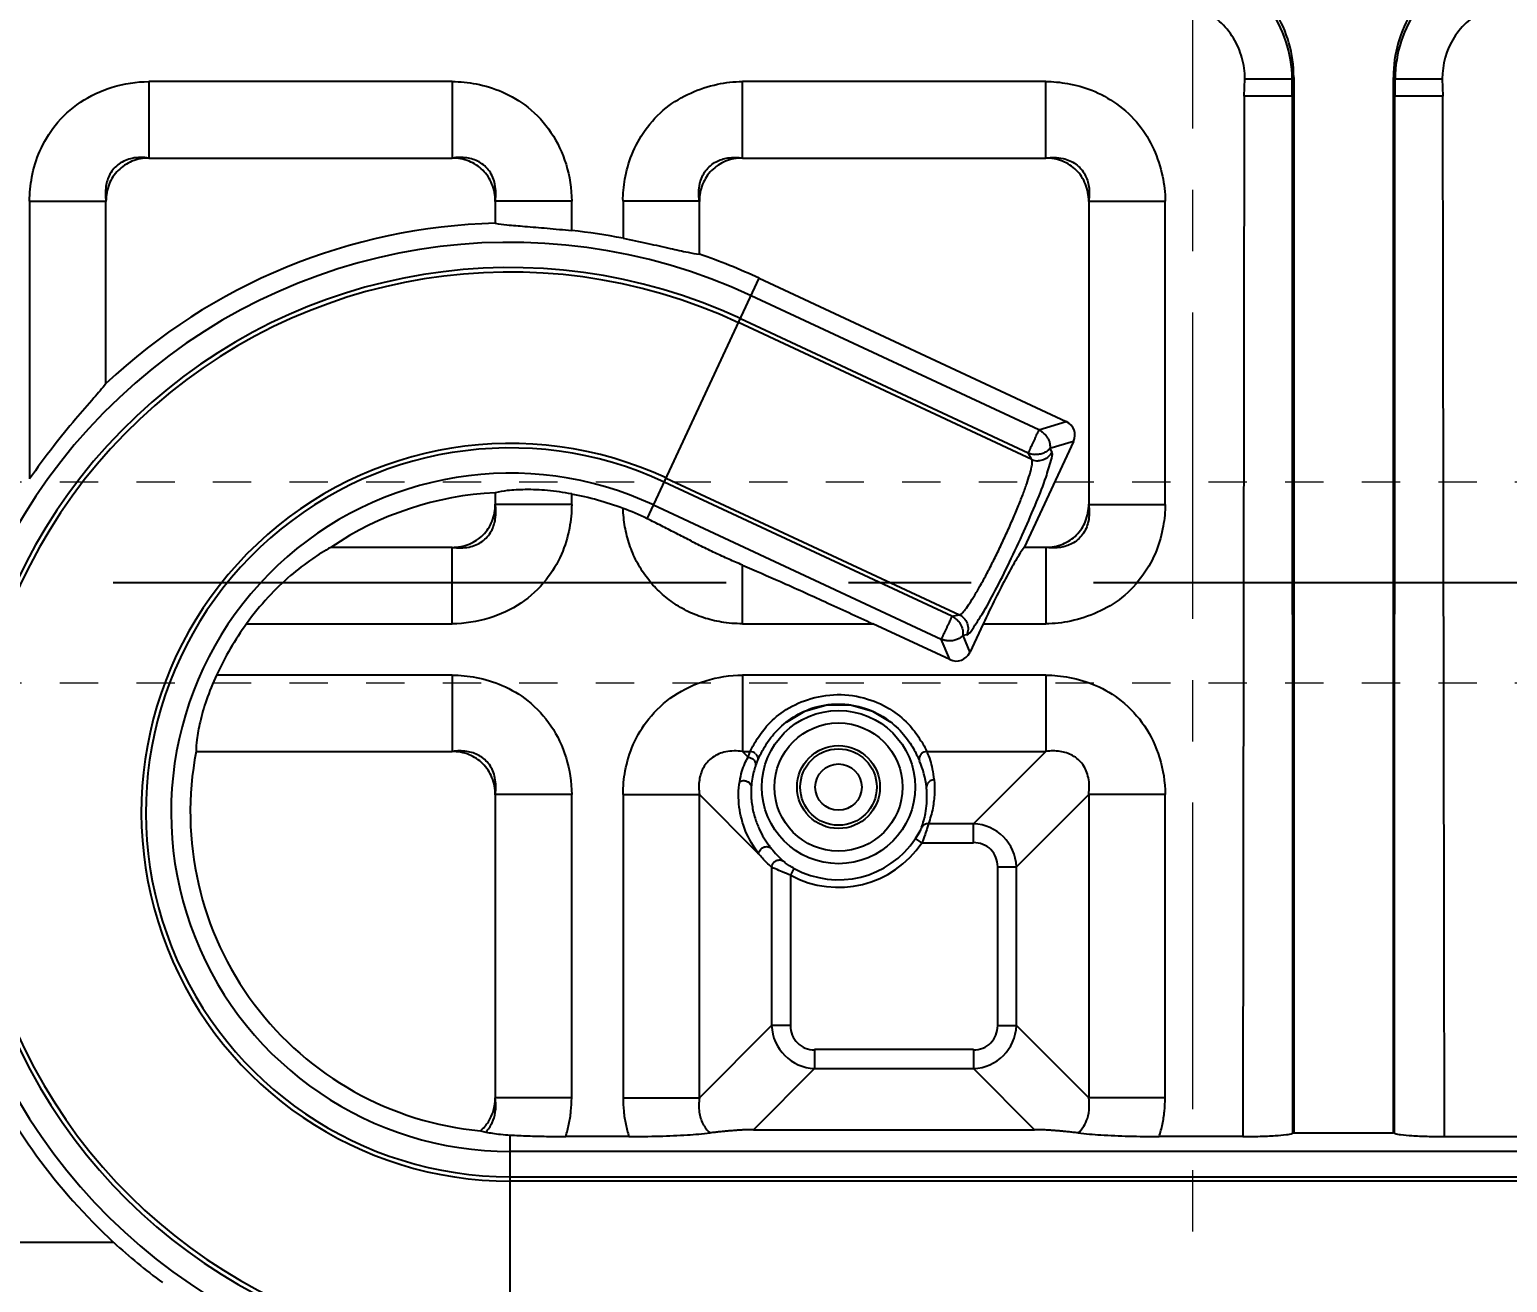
# Model space of a CAD drawing. Header units: millimetres. Extents: x 3054 to 4939, y -1170 to 130.
# Drawn here: x 4446.5 to 4505.3, y -254.9 to -205.1 of the extents above; entities that cross this region are included whole.
import ezdxf

# ---------------------------------------------------------------- set-up
doc = ezdxf.new("R2010")
doc.units = ezdxf.units.MM
doc.header["$LTSCALE"] = 16.335
doc.header["$PDMODE"] = 3
doc.header["$PDSIZE"] = 0.3125
doc.linetypes.add('CENTER', pattern=[0.6, 0.375, -0.075, 0.075, -0.075])
doc.linetypes.add('HIDDEN', pattern=[0.2, 0.1, -0.1])
doc.layers.get('0').update_dxf_attribs({"linetype": 'CONTINUOUS'})
doc.layers.get('Defpoints').update_dxf_attribs({"linetype": 'CONTINUOUS'})
doc.layers.add('21', color=7, linetype='CONTINUOUS')
doc.layers.add('center', color=1, linetype='CENTER', lineweight=9)
doc.layers.add('cool', color=153, linetype='HIDDEN', lineweight=9)
doc.styles.get("Standard").update_dxf_attribs({"font": 'txt', "width": 0.8})
doc.dimstyles.get("Standard").update_dxf_attribs({"dimtxt": 0.15625, "dimasz": 0.1875, "dimexe": 0.125, "dimexo": 0.0625, "dimtad": 0, "dimtih": 1, "dimtoh": 1, "dimdsep": 46, "dimtxsty": 'Standard', "dimcen": 0.09, "dimadec": 0, "dimazin": 0, "dimtp": 0.01, "dimtm": 0.01, "dimtfac": 1, "dimtofl": 0, "dimtmove": 0, "dimatfit": 3, "dimfxl": 0, "dimtolj": 1, "dimarcsym": 0})

# ---------------------------------------------------------------- blocks, each defined once
blk = doc.blocks.new('*D330')
at = {"color": 4, "lineweight": -2}
blk.add_line((4629.211, -227.077), (4661.185, -227.077), dxfattribs=at)
at = {"layer": 'Defpoints', "color": 0}
for p in [(4492.764, -205.077), (4629.211, -227.077), (4661.185, -227.077)]:
    blk.add_point(p, dxfattribs=at)
at = {"color": 6, "insert": (4668.518, -227.077), "char_height": 5, "attachment_point": 5}
blk.add_mtext('\\A1;22.00', dxfattribs=at)
blk = doc.blocks.new('*D331')
at = {"color": 4, "lineweight": -2}
blk.add_line((4632.838, -262.077), (4661.185, -262.077), dxfattribs=at)
at = {"layer": 'Defpoints', "color": 0}
for p in [(4492.764, -205.077), (4632.838, -262.077), (4661.185, -262.077)]:
    blk.add_point(p, dxfattribs=at)
at = {"color": 6, "insert": (4668.518, -262.077), "char_height": 5, "attachment_point": 5}
blk.add_mtext('\\A1;57.00', dxfattribs=at)
blk = doc.blocks.new('*D332')
at = {"color": 4, "lineweight": -2}
for p, q in [((4553.348, -286.835), (4641.185, -286.835)), ((4641.185, -286.835), (4651.185, -286.865)), ((4651.185, -286.865), (4661.185, -286.865))]:
    blk.add_line(p, q, dxfattribs=at)
at = {"layer": 'Defpoints', "color": 0}
for p in [(4492.764, -205.077), (4553.348, -286.835), (4661.185, -286.865)]:
    blk.add_point(p, dxfattribs=at)
at = {"color": 6, "insert": (4668.518, -286.865), "char_height": 5, "attachment_point": 5}
blk.add_mtext('\\A1;81.76', dxfattribs=at)
blk = doc.blocks.new('*D333')
at = {"color": 4, "lineweight": -2}
blk.add_line((4588.159, -303.077), (4661.185, -303.077), dxfattribs=at)
at = {"layer": 'Defpoints', "color": 0}
for p in [(4492.764, -205.077), (4588.159, -303.077), (4661.185, -303.077)]:
    blk.add_point(p, dxfattribs=at)
at = {"color": 6, "insert": (4668.518, -303.077), "char_height": 5, "attachment_point": 5}
blk.add_mtext('\\A1;98.00', dxfattribs=at)
blk = doc.blocks.new('*D334')
at = {"color": 4, "lineweight": -2}
blk.add_line((4619.098, -323.077), (4661.185, -323.077), dxfattribs=at)
at = {"layer": 'Defpoints', "color": 0}
for p in [(4492.764, -205.077), (4619.098, -323.077), (4661.185, -323.077)]:
    blk.add_point(p, dxfattribs=at)
at = {"color": 6, "insert": (4669.185, -323.077), "char_height": 5, "attachment_point": 5}
blk.add_mtext('\\A1;118.00', dxfattribs=at)
blk = doc.blocks.new('*D323')
at = {"color": 4, "lineweight": -2}
blk.add_line((4492.764, -358.408), (4492.764, -368.573), dxfattribs=at)
at = {"layer": 'Defpoints', "color": 0}
for p in [(4492.764, -205.077), (4492.764, -358.408), (4492.764, -368.573)]:
    blk.add_point(p, dxfattribs=at)
at = {"color": 6, "insert": (4492.764, -373.573), "char_height": 5, "attachment_point": 5, "rotation": 90}
blk.add_mtext('\\A1;0.00', dxfattribs=at)
blk = doc.blocks.new('*D335')
at = {"color": 4, "lineweight": -2}
blk.add_line((4545.757, -294.565), (4545.757, -368.573), dxfattribs=at)
at = {"layer": 'Defpoints', "color": 0}
for p in [(4492.764, -205.077), (4545.757, -294.565), (4545.757, -368.573)]:
    blk.add_point(p, dxfattribs=at)
at = {"color": 6, "insert": (4545.757, -376.573), "char_height": 5, "attachment_point": 5, "rotation": 90}
blk.add_mtext('\\A1;52.99', dxfattribs=at)
blk = doc.blocks.new('*D336')
at = {"color": 4, "lineweight": -2}
blk.add_line((4621.264, -318.739), (4621.264, -368.573), dxfattribs=at)
at = {"layer": 'Defpoints', "color": 0}
for p in [(4492.764, -205.077), (4621.264, -318.739), (4621.264, -368.573)]:
    blk.add_point(p, dxfattribs=at)
at = {"color": 6, "insert": (4621.264, -377.573), "char_height": 5, "attachment_point": 5, "rotation": 90}
blk.add_mtext('\\A1;128.50', dxfattribs=at)
blk = doc.blocks.new('*D324')
at = {"color": 4, "lineweight": -2}
blk.add_line((4492.764, -69.032), (4492.764, -39.248), dxfattribs=at)
at = {"layer": 'Defpoints', "color": 0}
for p in [(4492.764, -39.248), (4492.764, -69.032), (4492.764, -205.077)]:
    blk.add_point(p, dxfattribs=at)
at = {"color": 6, "insert": (4492.764, -34.248), "char_height": 5, "attachment_point": 5, "rotation": 90}
blk.add_mtext('\\A1;0.00', dxfattribs=at)
blk = doc.blocks.new('*D337')
at = {"color": 4, "lineweight": -2}
for p, q in [((4598.716, -49.248), (4598.716, -39.248)), ((4598.263, -59.248), (4598.716, -49.248)), ((4598.263, -198.122), (4598.263, -59.248))]:
    blk.add_line(p, q, dxfattribs=at)
at = {"layer": 'Defpoints', "color": 0}
for p in [(4598.716, -39.248), (4598.263, -198.122), (4492.764, -205.077)]:
    blk.add_point(p, dxfattribs=at)
at = {"color": 6, "insert": (4598.716, -30.581), "char_height": 5, "attachment_point": 5, "rotation": 90}
blk.add_mtext('\\A1;105.50', dxfattribs=at)
blk = doc.blocks.new('*D338')
at = {"color": 4, "lineweight": -2}
blk.add_line((4621.264, -84.428), (4621.264, -39.248), dxfattribs=at)
at = {"layer": 'Defpoints', "color": 0}
for p in [(4621.264, -39.248), (4621.264, -84.428), (4492.764, -205.077)]:
    blk.add_point(p, dxfattribs=at)
at = {"color": 6, "insert": (4621.264, -30.248), "char_height": 5, "attachment_point": 5, "rotation": 90}
blk.add_mtext('\\A1;128.50', dxfattribs=at)
blk = doc.blocks.new('*D325')
at = {"color": 4, "lineweight": -2}
blk.add_line((4624.779, -87.077), (4659.37, -87.077), dxfattribs=at)
at = {"layer": 'Defpoints', "color": 0}
for p in [(4624.779, -87.077), (4659.37, -87.077), (4492.764, -205.077)]:
    blk.add_point(p, dxfattribs=at)
at = {"color": 6, "insert": (4667.37, -87.077), "char_height": 5, "attachment_point": 5}
blk.add_mtext('\\A1;118.00', dxfattribs=at)
blk = doc.blocks.new('*D339')
at = {"color": 4, "lineweight": -2}
blk.add_line((4647.363, -145.076), (4659.37, -145.076), dxfattribs=at)
at = {"layer": 'Defpoints', "color": 0}
for p in [(4647.363, -145.076), (4659.37, -145.076), (4492.764, -205.077)]:
    blk.add_point(p, dxfattribs=at)
at = {"color": 6, "insert": (4666.37, -145.076), "char_height": 5, "attachment_point": 5}
blk.add_mtext('\\A1;60.00', dxfattribs=at)
blk = doc.blocks.new('*D327')
at = {"color": 4, "lineweight": -2}
blk.add_line((4372.735, -262.077), (4327.293, -262.077), dxfattribs=at)
at = {"layer": 'Defpoints', "color": 0}
for p in [(4492.764, -205.077), (4327.293, -262.077), (4372.735, -262.077)]:
    blk.add_point(p, dxfattribs=at)
at = {"color": 6, "insert": (4319.96, -262.077), "char_height": 5, "attachment_point": 5}
blk.add_mtext('\\A1;57.00', dxfattribs=at)
blk = doc.blocks.new('*D340')
at = {"color": 4, "lineweight": -2}
for p, q in [((4337.293, -286.865), (4327.293, -286.865)), ((4347.293, -286.835), (4337.293, -286.865)), ((4432.057, -286.835), (4347.293, -286.835))]:
    blk.add_line(p, q, dxfattribs=at)
at = {"layer": 'Defpoints', "color": 0}
for p in [(4492.764, -205.077), (4327.293, -286.865), (4432.057, -286.835)]:
    blk.add_point(p, dxfattribs=at)
at = {"color": 6, "insert": (4319.96, -286.865), "char_height": 5, "attachment_point": 5}
blk.add_mtext('\\A1;81.76', dxfattribs=at)
blk = doc.blocks.new('*D341')
at = {"color": 4, "lineweight": -2}
blk.add_line((4406.003, -303.077), (4327.293, -303.077), dxfattribs=at)
at = {"layer": 'Defpoints', "color": 0}
for p in [(4492.764, -205.077), (4327.293, -303.077), (4406.003, -303.077)]:
    blk.add_point(p, dxfattribs=at)
at = {"color": 6, "insert": (4319.96, -303.077), "char_height": 5, "attachment_point": 5}
blk.add_mtext('\\A1;98.00', dxfattribs=at)
blk = doc.blocks.new('*D342')
at = {"color": 4, "lineweight": -2}
blk.add_line((4358.379, -323.077), (4327.293, -323.077), dxfattribs=at)
at = {"layer": 'Defpoints', "color": 0}
for p in [(4492.764, -205.077), (4327.293, -323.077), (4358.379, -323.077)]:
    blk.add_point(p, dxfattribs=at)
at = {"color": 6, "insert": (4319.293, -323.077), "char_height": 5, "attachment_point": 5}
blk.add_mtext('\\A1;118.00', dxfattribs=at)
blk = doc.blocks.new('*D343')
at = {"color": 4, "lineweight": -2}
blk.add_line((4381.852, -145.076), (4327.293, -145.076), dxfattribs=at)
at = {"layer": 'Defpoints', "color": 0}
for p in [(4327.293, -145.076), (4381.852, -145.076), (4492.764, -205.077)]:
    blk.add_point(p, dxfattribs=at)
at = {"color": 6, "insert": (4320.293, -145.076), "char_height": 5, "attachment_point": 5}
blk.add_mtext('\\A1;60.00', dxfattribs=at)
blk = doc.blocks.new('*D344')
at = {"color": 4, "lineweight": -2}
blk.add_line((4360.655, -87.077), (4327.293, -87.077), dxfattribs=at)
at = {"layer": 'Defpoints', "color": 0}
for p in [(4327.293, -87.077), (4360.655, -87.077), (4492.764, -205.077)]:
    blk.add_point(p, dxfattribs=at)
at = {"color": 6, "insert": (4319.293, -87.077), "char_height": 5, "attachment_point": 5}
blk.add_mtext('\\A1;118.00', dxfattribs=at)
blk = doc.blocks.new('*D328')
at = {"color": 4, "lineweight": -2}
blk.add_line((4439.757, -294.565), (4439.757, -368.364), dxfattribs=at)
at = {"layer": 'Defpoints', "color": 0}
for p in [(4492.764, -205.077), (4439.757, -294.565), (4439.757, -368.364)]:
    blk.add_point(p, dxfattribs=at)
at = {"color": 6, "insert": (4439.757, -375.364), "char_height": 5, "attachment_point": 5, "rotation": 90}
blk.add_mtext('\\A1;53.01', dxfattribs=at)
blk = doc.blocks.new('*D345')
at = {"color": 4, "lineweight": -2}
blk.add_line((4364.264, -331.877), (4364.264, -368.364), dxfattribs=at)
at = {"layer": 'Defpoints', "color": 0}
for p in [(4492.764, -205.077), (4364.264, -331.877), (4364.264, -368.364)]:
    blk.add_point(p, dxfattribs=at)
at = {"color": 6, "insert": (4364.264, -377.364), "char_height": 5, "attachment_point": 5, "rotation": 90}
blk.add_mtext('\\A1;128.50', dxfattribs=at)
blk = doc.blocks.new('*D329')
at = {"color": 4, "lineweight": -2}
blk.add_line((4364.264, -83.83), (4364.264, -39.373), dxfattribs=at)
at = {"layer": 'Defpoints', "color": 0}
for p in [(4364.264, -39.373), (4364.264, -83.83), (4492.764, -205.077)]:
    blk.add_point(p, dxfattribs=at)
at = {"color": 6, "insert": (4364.264, -30.373), "char_height": 5, "attachment_point": 5, "rotation": 90}
blk.add_mtext('\\A1;128.50', dxfattribs=at)
blk = doc.blocks.new('*D346')
at = {"color": 4, "lineweight": -2}
blk.add_line((4356.318, -227.077), (4324.344, -227.077), dxfattribs=at)
at = {"layer": 'Defpoints', "color": 0}
for p in [(4492.764, -205.077), (4324.344, -227.077), (4356.318, -227.077)]:
    blk.add_point(p, dxfattribs=at)
at = {"color": 6, "insert": (4317.01, -227.077), "char_height": 5, "attachment_point": 5}
blk.add_mtext('\\A1;22.00', dxfattribs=at)
blk = doc.blocks.new('*D347')
at = {"color": 4, "lineweight": -2}
blk.add_line((4335.447, -205.077), (4325.409, -205.077), dxfattribs=at)
at = {"layer": 'Defpoints', "color": 0}
for p in [(4325.409, -205.077), (4335.447, -205.077), (4492.764, -205.077)]:
    blk.add_point(p, dxfattribs=at)
at = {"color": 6, "insert": (4320.409, -205.077), "char_height": 5, "attachment_point": 5}
blk.add_mtext('\\A1;0.00', dxfattribs=at)
blk = doc.blocks.new('*D348')
at = {"color": 4, "lineweight": -2}
blk.add_line((4399.725, -212.047), (4325.409, -212.047), dxfattribs=at)
at = {"layer": 'Defpoints', "color": 0}
for p in [(4492.764, -205.077), (4325.409, -212.047), (4399.725, -212.047)]:
    blk.add_point(p, dxfattribs=at)
at = {"color": 6, "insert": (4319.409, -212.047), "char_height": 5, "attachment_point": 5}
blk.add_mtext('\\A1;6.97', dxfattribs=at)
blk = doc.blocks.new('*D350')
at = {"color": 4, "lineweight": -2}
blk.add_line((4415.438, -240.247), (4325.409, -240.247), dxfattribs=at)
at = {"layer": 'Defpoints', "color": 0}
for p in [(4492.764, -205.077), (4325.409, -240.247), (4415.438, -240.247)]:
    blk.add_point(p, dxfattribs=at)
at = {"color": 6, "insert": (4318.076, -240.247), "char_height": 5, "attachment_point": 5}
blk.add_mtext('\\A1;35.17', dxfattribs=at)
blk = doc.blocks.new('*D351')
at = {"color": 4, "lineweight": -2}
blk.add_line((4417.363, -242.172), (4417.363, -368.405), dxfattribs=at)
at = {"layer": 'Defpoints', "color": 0}
for p in [(4492.764, -205.077), (4417.363, -242.172), (4417.363, -368.405)]:
    blk.add_point(p, dxfattribs=at)
at = {"color": 6, "insert": (4417.363, -376.072), "char_height": 5, "attachment_point": 5, "rotation": 90}
blk.add_mtext('\\A1;75.40', dxfattribs=at)
blk = doc.blocks.new('*D352')
at = {"color": 4, "lineweight": -2}
blk.add_line((4399.725, -214.895), (4399.725, -367.453), dxfattribs=at)
at = {"layer": 'Defpoints', "color": 0}
for p in [(4492.764, -205.077), (4399.725, -214.895), (4399.725, -367.453)]:
    blk.add_point(p, dxfattribs=at)
at = {"color": 6, "insert": (4399.725, -375.119), "char_height": 5, "attachment_point": 5, "rotation": 90}
blk.add_mtext('\\A1;93.04', dxfattribs=at)
blk = doc.blocks.new('*D361')
at = {"color": 4, "lineweight": -2}
blk.add_line((4652.764, -205.077), (4660.417, -205.077), dxfattribs=at)
at = {"layer": 'Defpoints', "color": 0}
for p in [(4492.764, -205.077), (4652.764, -205.077), (4660.417, -205.077)]:
    blk.add_point(p, dxfattribs=at)
at = {"color": 6, "insert": (4665.417, -205.077), "char_height": 5, "attachment_point": 5}
blk.add_mtext('\\A1;0.00', dxfattribs=at)

msp = doc.modelspace()

# ---------------------------------------------------------------- linework, layer by layer
at = {"color": 6, "linetype": 'Continuous'}
for p, q in [((4496.784, -206.98), (4496.722, -207.042)), ((4496.784, -206.98), (4496.784, -248.976)), ((4500.753, -248.976), (4500.753, -206.98)), ((4500.753, -206.98), (4500.815, -207.042)), ((4451.226, -207.148), (4451.226, -210.189)), ((4463.298, -207.148), (4451.226, -207.148)), ((4463.298, -207.148), (4463.298, -210.189)), ((4474.843, -210.189), (4474.843, -207.148)), ((4486.915, -207.148), (4474.843, -207.148)), ((4486.915, -210.189), (4486.915, -207.148)), ((4494.813, -207.725), (4494.841, -207.042)), ((4494.841, -207.042), (4496.722, -207.042)), ((4500.815, -207.042), (4502.696, -207.042)), ((4502.696, -207.042), (4502.724, -207.725)), ((4494.813, -207.725), (4494.757, -249.128)), ((4496.726, -207.725), (4494.813, -207.725)), ((4496.726, -207.725), (4496.736, -248.998)), ((4500.8, -248.998), (4500.811, -207.725)), ((4502.724, -207.725), (4500.811, -207.725)), ((4502.78, -249.128), (4502.724, -207.725)), ((4451.226, -210.189), (4463.298, -210.189)), ((4474.843, -210.189), (4486.915, -210.189)), ((4446.474, -211.9), (4446.474, -222.961)), ((4446.474, -211.9), (4449.515, -211.9)), ((4449.515, -219.167), (4449.515, -211.9)), ((4465.008, -211.9), (4465.008, -212.785)), ((4468.049, -211.9), (4465.008, -211.9)), ((4468.049, -213.077), (4468.049, -211.9)), ((4470.092, -211.9), (4470.092, -213.385)), ((4473.133, -211.9), (4470.092, -211.9)), ((4473.133, -214.019), (4473.133, -211.9)), ((4488.626, -211.9), (4488.626, -223.972)), ((4488.626, -211.9), (4491.667, -211.9)), ((4491.667, -223.972), (4491.667, -211.9)), ((4471.051, -224.544), (4475.513, -214.975)), ((4475.513, -214.975), (4487.731, -220.672)), ((4486.637, -221.006), (4475.19, -215.668)), ((4486.363, -222.184), (4474.69, -216.741)), ((4474.765, -216.579), (4486.212, -221.917)), ((4486.637, -221.006), (4487.731, -220.672)), ((4488.021, -221.466), (4486.055, -225.682)), ((4488.021, -221.466), (4487.079, -221.754)), ((4486.363, -222.184), (4486.212, -221.917)), ((4487.079, -221.754), (4487.158, -221.894)), ((4483.179, -228.422), (4471.732, -223.084)), ((4471.807, -222.923), (4483.481, -228.366)), ((4465.008, -223.51), (4465.008, -223.972)), ((4468.049, -223.972), (4465.008, -223.972)), ((4468.049, -223.972), (4468.049, -223.559)), ((4471.307, -223.995), (4482.754, -229.333)), ((4488.626, -223.972), (4491.667, -223.972)), ((4463.298, -225.682), (4458.47, -225.682)), ((4463.298, -228.723), (4463.298, -225.682)), ((4486.915, -225.682), (4486.055, -225.682)), ((4486.915, -225.682), (4486.915, -228.723)), ((4474.843, -228.723), (4474.843, -226.388)), ((4455.108, -228.723), (4463.298, -228.723)), ((4474.843, -228.723), (4480.039, -228.723)), ((4483.102, -230.151), (4480.039, -228.723)), ((4483.179, -228.422), (4483.481, -228.366)), ((4484.428, -228.723), (4483.897, -229.862)), ((4484.428, -228.723), (4486.915, -228.723)), ((4483.102, -230.151), (4482.754, -229.333)), ((4483.769, -229.161), (4483.611, -229.191)), ((4483.611, -229.191), (4483.897, -229.862)), ((4463.298, -230.766), (4453.915, -230.766)), ((4463.298, -230.766), (4463.298, -233.807)), ((4474.843, -230.766), (4474.843, -233.807)), ((4486.915, -230.766), (4474.843, -230.766)), ((4486.915, -230.766), (4486.915, -233.807)), ((4453.105, -233.807), (4463.298, -233.807)), ((4474.843, -233.807), (4475.159, -233.807)), ((4474.843, -233.807), (4475.07, -234.034)), ((4482.177, -233.807), (4486.915, -233.807)), ((4484.042, -236.68), (4486.915, -233.807)), ((4465.008, -235.517), (4465.008, -247.589)), ((4468.049, -235.517), (4465.008, -235.517)), ((4468.049, -247.589), (4468.049, -235.517)), ((4470.092, -235.517), (4470.092, -247.589)), ((4470.092, -235.517), (4473.133, -235.517)), ((4475.487, -237.872), (4473.133, -235.517)), ((4473.133, -247.589), (4473.133, -235.517)), ((4488.626, -235.517), (4485.753, -238.39)), ((4488.626, -235.517), (4488.626, -247.589)), ((4491.667, -235.517), (4488.626, -235.517)), ((4491.667, -247.589), (4491.667, -235.517)), ((4484.042, -236.68), (4482.244, -236.68)), ((4484.042, -237.44), (4484.042, -236.68)), ((4481.985, -237.44), (4481.734, -237.272)), ((4481.985, -237.44), (4484.042, -237.44)), ((4476.006, -238.411), (4476.006, -244.716)), ((4476.766, -238.729), (4476.91, -238.464)), ((4476.766, -244.716), (4476.766, -238.729)), ((4484.993, -238.39), (4484.993, -244.716)), ((4485.003, -238.39), (4485.753, -238.39)), ((4485.753, -244.716), (4485.753, -238.39)), ((4473.133, -247.589), (4476.006, -244.716)), ((4476.756, -244.716), (4476.006, -244.716)), ((4484.993, -244.716), (4485.753, -244.716)), ((4485.753, -244.716), (4488.626, -247.589)), ((4484.042, -245.667), (4477.716, -245.667)), ((4477.716, -245.667), (4477.716, -246.427)), ((4484.042, -245.677), (4484.042, -246.427)), ((4477.716, -246.427), (4475.287, -248.856)), ((4477.716, -246.427), (4484.042, -246.427)), ((4486.472, -248.856), (4484.042, -246.427)), ((4468.049, -247.589), (4465.008, -247.589)), ((4470.092, -247.589), (4473.133, -247.589)), ((4491.667, -247.589), (4488.626, -247.589)), ((4465.603, -259.51), (4465.603, -249.07)), ((4470.33, -249.128), (4467.811, -249.128)), ((4475.287, -248.856), (4486.472, -248.856)), ((4494.757, -249.128), (4491.428, -249.128)), ((4496.736, -248.998), (4496.784, -248.976)), ((4496.784, -248.976), (4500.753, -248.976)), ((4500.8, -248.998), (4500.753, -248.976)), ((4502.78, -249.128), (4506.108, -249.128)), ((4509.823, -249.723), (4465.603, -249.723)), ((4465.603, -250.728), (4509.823, -250.728)), ((4509.823, -250.906), (4465.603, -250.906)), ((4449.822, -253.34), (4435.056, -253.34))]:
    msp.add_line(p, q, dxfattribs=at)
for points in [[(4476.594, -232.635), (4477.326, -232.197), (4478.206, -231.948), (4479.14, -231.949), (4480.018, -232.2), (4480.747, -232.638)], [(4481.919, -236.953), (4481.879, -237.032), (4481.816, -237.142), (4481.734, -237.272)], [(4481.734, -237.273), (4481.845, -237.094), (4481.917, -236.959)]]:
    msp.add_lwpolyline(points, dxfattribs=at)
for radius in [3.049, 2.55, 1.65, 1.522, 0.922]:
    msp.add_circle((4478.668, -235.222), radius, dxfattribs=at)
for centre, radius, start, end in [((4498.768, -200.047), 86.814, 316.84438, 88.8719), ((4498.768, -200.047), 85.826, 320.71572, 88.869), ((4491.711, -207.095), 5.011, 0.60813, 35.66745), ((4505.83, -207.097), 5.015, 144.34952, 179.37858), ((4465.603, -236.227), 23.449, 91.4539, 133.32046), ((4465.603, -236.227), 23.279, 78.88232, 83.96895), ((4465.603, -236.227), 22.684, 65, 270), ((4465.603, -236.227), 23.449, 65, 71.27077), ((4465.603, -236.227), 21.679, 65, 270), ((4465.603, -236.227), 21.5, 65, 270), ((4465.603, -236.227), 14.68, 65, 270), ((4465.603, -236.227), 14.501, 65, 270), ((4486.612, -221.645), 0.594, 245.24215, 270.41022), ((4465.603, -236.227), 13.496, 65, 270), ((4465.603, -236.227), 12.731, 92.67869, 124.07869), ((4465.603, -236.227), 12.901, 69.62834, 79.07173), ((4466.486, -233.841), 10.358, 63.84907, 69.61612), ((4465.603, -236.227), 12.901, 144.43571, 154.95866), ((4465.603, -236.227), 12.731, 169.04175, 264.65274), ((4475.159, -234.092), 0.285, 43.73044, 89.98677), ((4478.68, -235.603), 3.532, 156.31688, 159.95343), ((4478.634, -235.611), 3.555, 6.2842, 23.66114), ((4483.961, -238.471), 1.793, 2.59315, 87.407), ((4478.668, -235.222), 3.99, 241.52301, 326.22284), ((4478.668, -235.222), 3.688, 241.52335, 326.22351), ((4479.085, -235.208), 3.95, 218.51434, 228.5581), ((4477.797, -244.635), 1.793, 182.59372, 267.40701), ((4483.961, -244.635), 1.793, 272.59323, 357.40699), ((4465.603, -236.227), 23.279, 204.56468, 227.31831), ((4468.529, -230.78), 18.583, 257.21534, 257.87875), ((4465.074, -236.797), 22.501, 227.3264, 233.71754)]:
    msp.add_arc(centre, radius, start, end, dxfattribs=at)
for centre, major_axis, ratio, start_param, end_param in [((4491.681, -207.134), (3.662, 3.662), 0.970288, -0.770319, -0.223487), ((4505.856, -207.134), (3.662, -3.662), 0.970288, -2.918105, -2.371274), ((4487.473, -221.216), (0.578, 0.176), 0.993147, -0.729157, 0.834801), ((4483.352, -229.604), (-0.236, 0.556), 0.993147, 2.306791, 3.870749)]:
    msp.add_ellipse(centre, major_axis=major_axis, ratio=ratio, start_param=start_param, end_param=end_param, dxfattribs=at)
for points, knots in [([(4494.841, -207.042), (4494.841, -206.757), (4494.763, -206.185), (4494.415, -205.392), (4493.853, -204.718), (4493.359, -204.392), (4493.092, -204.267)], [0, 0, 0, 0, 0.24789, 0.49413, 0.743741, 1, 1, 1, 1]), ([(4446.474, -211.9), (4446.474, -211.583), (4446.544, -210.903), (4446.853, -209.864), (4447.484, -208.811), (4448.469, -207.905), (4449.768, -207.302), (4450.733, -207.148), (4451.226, -207.148)], [0, 0, 0, 0, 0.1272, 0.273045, 0.432101, 0.614253, 0.801969, 1, 1, 1, 1]), ([(4463.298, -207.148), (4463.615, -207.148), (4464.295, -207.218), (4465.334, -207.527), (4466.386, -208.158), (4467.293, -209.143), (4467.896, -210.442), (4468.049, -211.407), (4468.049, -211.9)], [0, 0, 0, 0, 0.127201, 0.273046, 0.432103, 0.614255, 0.801971, 1, 1, 1, 1]), ([(4470.092, -211.9), (4470.086, -211.61), (4470.156, -210.985), (4470.409, -210.013), (4470.958, -209.028), (4471.755, -208.164), (4472.766, -207.569), (4473.803, -207.23), (4474.51, -207.144), (4474.843, -207.148)], [0, 0, 0, 0, 0.116347, 0.250848, 0.400764, 0.564265, 0.71692, 0.866341, 1, 1, 1, 1]), ([(4486.915, -207.148), (4487.205, -207.142), (4487.83, -207.212), (4488.802, -207.466), (4489.787, -208.014), (4490.651, -208.811), (4491.246, -209.823), (4491.585, -210.86), (4491.672, -211.567), (4491.667, -211.9)], [0, 0, 0, 0, 0.116347, 0.250848, 0.400764, 0.564265, 0.71692, 0.866341, 1, 1, 1, 1]), ([(4496.726, -207.725), (4496.725, -207.649), (4496.723, -207.497), (4496.725, -207.27), (4496.723, -207.118), (4496.722, -207.042)], [0, 0, 0, 0, 0.333356, 0.666676, 1, 1, 1, 1]), ([(4500.815, -207.042), (4500.814, -207.118), (4500.812, -207.27), (4500.813, -207.497), (4500.811, -207.649), (4500.81, -207.725)], [0, 0, 0, 0, 0.333324, 0.666644, 1, 1, 1, 1]), ([(4451.228, -210.19), (4451.008, -210.158), (4450.586, -210.157), (4450.017, -210.384), (4449.645, -210.808), (4449.481, -211.341), (4449.488, -211.711), (4449.516, -211.902)], [0, 0, 0, 0, 0.232176, 0.429502, 0.620482, 0.798866, 1, 1, 1, 1]), ([(4451.239, -210.189), (4451.005, -210.189), (4450.545, -210.27), (4449.97, -210.652), (4449.594, -211.227), (4449.515, -211.682), (4449.515, -211.913)], [0, 0, 0, 0, 0.259476, 0.502439, 0.744139, 1, 1, 1, 1]), ([(4465.008, -211.913), (4465.008, -211.679), (4464.928, -211.219), (4464.546, -210.644), (4463.971, -210.268), (4463.515, -210.189), (4463.285, -210.189)], [0, 0, 0, 0, 0.259476, 0.502439, 0.744139, 1, 1, 1, 1]), ([(4465.008, -211.9), (4465.04, -211.68), (4465.041, -211.26), (4464.814, -210.691), (4464.39, -210.319), (4463.856, -210.155), (4463.487, -210.162), (4463.296, -210.19)], [0, 0, 0, 0, 0.231564, 0.429046, 0.620178, 0.798703, 1, 1, 1, 1]), ([(4473.133, -211.902), (4473.1, -211.672), (4473.099, -211.243), (4473.342, -210.674), (4473.762, -210.315), (4474.289, -210.153), (4474.653, -210.161), (4474.845, -210.19)], [0, 0, 0, 0, 0.24181, 0.436334, 0.626382, 0.797562, 1, 1, 1, 1]), ([(4474.857, -210.189), (4474.622, -210.189), (4474.162, -210.27), (4473.587, -210.652), (4473.212, -211.227), (4473.133, -211.682), (4473.133, -211.913)], [0, 0, 0, 0, 0.259475, 0.502439, 0.74414, 1, 1, 1, 1]), ([(4488.626, -211.913), (4488.626, -211.679), (4488.545, -211.219), (4488.163, -210.644), (4487.589, -210.268), (4487.133, -210.189), (4486.902, -210.189)], [0, 0, 0, 0, 0.259475, 0.502439, 0.74414, 1, 1, 1, 1]), ([(4486.913, -210.19), (4487.142, -210.157), (4487.57, -210.155), (4488.139, -210.398), (4488.498, -210.818), (4488.662, -211.344), (4488.654, -211.708), (4488.626, -211.9)], [0, 0, 0, 0, 0.240975, 0.435933, 0.626187, 0.797887, 1, 1, 1, 1]), ([(4465.008, -212.785), (4465.161, -212.816), (4465.553, -212.857), (4466.24, -212.914), (4467.1, -212.983), (4467.722, -213.043), (4468.049, -213.077)], [0, 0, 0, 0, 0.153267, 0.386119, 0.67717, 1, 1, 1, 1]), ([(4470.092, -213.385), (4470.423, -213.45), (4471.052, -213.58), (4471.913, -213.774), (4472.593, -213.925), (4472.98, -214.004), (4473.133, -214.019)], [0, 0, 0, 0, 0.325931, 0.619762, 0.851856, 1, 1, 1, 1]), ([(4449.515, -219.167), (4449.362, -219.359), (4448.954, -219.825), (4448.244, -220.646), (4447.373, -221.712), (4446.78, -222.521), (4446.474, -222.961)], [0, 0, 0, 0, 0.151481, 0.381872, 0.669481, 1, 1, 1, 1]), ([(4486.637, -221.006), (4486.63, -221.027), (4486.612, -221.063), (4486.592, -221.109), (4486.575, -221.148), (4486.552, -221.197), (4486.527, -221.253), (4486.499, -221.313), (4486.476, -221.363), (4486.452, -221.414), (4486.428, -221.467), (4486.403, -221.52), (4486.379, -221.571), (4486.356, -221.621), (4486.328, -221.68), (4486.302, -221.735), (4486.279, -221.784), (4486.261, -221.821), (4486.242, -221.86), (4486.225, -221.894), (4486.216, -221.913), (4486.213, -221.918)], [0, 0, 0, 0, 0.065752, 0.118565, 0.152179, 0.190716, 0.281861, 0.333595, 0.388491, 0.445597, 0.503816, 0.56198, 0.61892, 0.673547, 0.72492, 0.815117, 0.853098, 0.886122, 0.937703, 0.98325, 1, 1, 1, 1]), ([(4486.637, -221.006), (4486.686, -221.029), (4486.773, -221.083), (4486.878, -221.178), (4486.961, -221.28), (4487.027, -221.393), (4487.058, -221.477), (4487.069, -221.521)], [0, 0, 0, 0, 0.235379, 0.436609, 0.614602, 0.803966, 1, 1, 1, 1]), ([(4487.068, -221.521), (4487.079, -221.564), (4487.091, -221.642), (4487.085, -221.721), (4487.079, -221.754)], [0, 0, 0, 0, 0.563319, 1, 1, 1, 1]), ([(4483.481, -228.366), (4483.517, -228.362), (4483.603, -228.288), (4483.733, -228.137), (4483.904, -227.889), (4484.107, -227.564), (4484.337, -227.165), (4484.584, -226.708), (4484.84, -226.208), (4485.096, -225.682), (4485.347, -225.145), (4485.585, -224.611), (4485.803, -224.094), (4485.994, -223.611), (4486.151, -223.18), (4486.27, -222.815), (4486.35, -222.525), (4486.382, -222.328), (4486.383, -222.214), (4486.363, -222.184)], [0, 0, 0, 0, 0.015743, 0.045392, 0.089139, 0.145466, 0.212645, 0.288918, 0.371342, 0.456912, 0.543445, 0.628977, 0.7113, 0.787471, 0.854566, 0.910836, 0.954588, 0.984254, 1, 1, 1, 1]), ([(4483.769, -229.161), (4483.872, -229.138), (4484.077, -228.806), (4484.452, -228.264), (4484.936, -227.35), (4485.489, -226.259), (4486.042, -225.072), (4486.522, -223.948), (4486.911, -222.991), (4487.084, -222.357), (4487.207, -221.988), (4487.158, -221.894)], [0, 0, 0, 0, 0.0393, 0.127728, 0.257935, 0.416321, 0.58442, 0.742655, 0.872621, 0.960816, 1, 1, 1, 1]), ([(4486.212, -221.917), (4486.24, -221.93), (4486.296, -221.951), (4486.383, -221.974), (4486.442, -221.982), (4486.472, -221.984)], [0, 0, 0, 0, 0.338768, 0.669711, 1, 1, 1, 1]), ([(4487.079, -221.754), (4487.048, -221.793), (4486.974, -221.862), (4486.833, -221.937), (4486.664, -221.985), (4486.538, -221.99), (4486.472, -221.984)], [0, 0, 0, 0, 0.220719, 0.446733, 0.702665, 1, 1, 1, 1]), ([(4487.158, -221.894), (4487.126, -221.961), (4487.033, -222.089), (4486.838, -222.211), (4486.686, -222.238), (4486.616, -222.239)], [0, 0, 0, 0, 0.328199, 0.689808, 1, 1, 1, 1]), ([(4468.049, -223.559), (4467.729, -223.497), (4467.114, -223.41), (4466.254, -223.372), (4465.561, -223.409), (4465.164, -223.467), (4465.008, -223.51)], [0, 0, 0, 0, 0.319766, 0.608243, 0.8419, 1, 1, 1, 1]), ([(4463.285, -225.682), (4463.519, -225.683), (4463.979, -225.601), (4464.554, -225.22), (4464.93, -224.645), (4465.008, -224.189), (4465.008, -223.959)], [0, 0, 0, 0, 0.259477, 0.50244, 0.744141, 1, 1, 1, 1]), ([(4463.296, -225.682), (4463.516, -225.714), (4463.937, -225.715), (4464.507, -225.488), (4464.879, -225.064), (4465.043, -224.531), (4465.036, -224.162), (4465.008, -223.972)], [0, 0, 0, 0, 0.232351, 0.429826, 0.620949, 0.799467, 1, 1, 1, 1]), ([(4468.049, -223.972), (4468.049, -224.289), (4467.98, -224.969), (4467.671, -226.008), (4467.04, -227.06), (4466.055, -227.967), (4464.755, -228.57), (4463.791, -228.723), (4463.298, -228.723)], [0, 0, 0, 0, 0.127201, 0.273046, 0.432103, 0.614255, 0.801971, 1, 1, 1, 1]), ([(4486.902, -225.682), (4487.136, -225.683), (4487.597, -225.601), (4488.171, -225.22), (4488.547, -224.645), (4488.626, -224.189), (4488.626, -223.959)], [0, 0, 0, 0, 0.259477, 0.50244, 0.744141, 1, 1, 1, 1]), ([(4488.626, -223.972), (4488.658, -224.2), (4488.659, -224.628), (4488.417, -225.195), (4487.997, -225.555), (4487.471, -225.718), (4487.106, -225.71), (4486.913, -225.682)], [0, 0, 0, 0, 0.240193, 0.435157, 0.625416, 0.797123, 1, 1, 1, 1]), ([(4491.667, -223.972), (4491.673, -224.262), (4491.603, -224.887), (4491.349, -225.858), (4490.801, -226.843), (4490.004, -227.708), (4488.992, -228.302), (4487.955, -228.641), (4487.248, -228.728), (4486.915, -228.723)], [0, 0, 0, 0, 0.116347, 0.250848, 0.400764, 0.564265, 0.71692, 0.866341, 1, 1, 1, 1]), ([(4474.843, -228.723), (4474.563, -228.723), (4474.034, -228.681), (4473.286, -228.499), (4472.61, -228.22), (4471.996, -227.846), (4471.454, -227.386), (4470.992, -226.85), (4470.615, -226.244), (4470.332, -225.575), (4470.152, -224.864), (4470.102, -224.376), (4470.094, -224.132)], [0, 0, 0, 0, 0.114665, 0.215918, 0.314304, 0.412462, 0.509024, 0.604104, 0.700954, 0.800034, 0.900113, 1, 1, 1, 1]), ([(4474.843, -226.388), (4474.664, -226.311), (4474.298, -226.154), (4473.752, -225.905), (4473.211, -225.64), (4472.682, -225.37), (4472.156, -225.098), (4471.614, -224.822), (4471.243, -224.638), (4471.051, -224.544)], [0, 0, 0, 0, 0.138564, 0.283168, 0.427215, 0.566937, 0.70525, 0.848363, 1, 1, 1, 1]), ([(4458.47, -225.682), (4458.214, -225.818), (4457.663, -226.174), (4456.809, -226.82), (4455.922, -227.681), (4455.372, -228.355), (4455.108, -228.723)], [0, 0, 0, 0, 0.190256, 0.429925, 0.702471, 1, 1, 1, 1]), ([(4486.055, -225.682), (4485.949, -225.825), (4485.716, -226.201), (4485.338, -226.878), (4484.894, -227.744), (4484.587, -228.383), (4484.428, -228.723)], [0, 0, 0, 0, 0.154226, 0.384137, 0.673636, 1, 1, 1, 1]), ([(4474.843, -226.388), (4475.348, -226.603), (4476.446, -227.083), (4478.178, -227.862), (4479.404, -228.427), (4480.039, -228.723)], [0, 0, 0, 0, 0.289091, 0.630875, 1, 1, 1, 1]), ([(4483.18, -228.422), (4483.178, -228.428), (4483.169, -228.447), (4483.154, -228.482), (4483.136, -228.521), (4483.119, -228.559), (4483.097, -228.608), (4483.072, -228.663), (4483.044, -228.722), (4483.021, -228.772), (4482.997, -228.824), (4482.973, -228.876), (4482.948, -228.929), (4482.924, -228.98), (4482.9, -229.03), (4482.872, -229.09), (4482.846, -229.145), (4482.822, -229.194), (4482.804, -229.232), (4482.782, -229.278), (4482.766, -229.314), (4482.754, -229.333)], [0, 0, 0, 0, 0.016761, 0.062344, 0.113938, 0.146968, 0.184953, 0.275155, 0.326527, 0.381152, 0.438088, 0.496245, 0.554457, 0.611555, 0.666443, 0.718169, 0.809299, 0.84783, 0.881439, 0.934246, 1, 1, 1, 1]), ([(4483.18, -228.422), (4483.187, -228.426), (4483.203, -228.434), (4483.228, -228.447), (4483.253, -228.462), (4483.279, -228.479), (4483.303, -228.496), (4483.336, -228.521), (4483.39, -228.569), (4483.447, -228.63), (4483.495, -228.697), (4483.538, -228.766), (4483.578, -228.85), (4483.598, -228.919), (4483.605, -228.949)], [0, 0, 0, 0, 0.036822, 0.076761, 0.119717, 0.163005, 0.206588, 0.250428, 0.338702, 0.516371, 0.605189, 0.693486, 0.866808, 1, 1, 1, 1]), ([(4483.481, -228.366), (4483.548, -228.398), (4483.678, -228.492), (4483.804, -228.7), (4483.839, -228.94), (4483.8, -229.094), (4483.769, -229.161)], [0, 0, 0, 0, 0.240744, 0.501864, 0.762995, 1, 1, 1, 1]), ([(4483.013, -229.402), (4483.002, -229.401), (4482.971, -229.397), (4482.93, -229.39), (4482.89, -229.381), (4482.861, -229.373), (4482.832, -229.364), (4482.805, -229.354), (4482.779, -229.344), (4482.762, -229.337), (4482.754, -229.333)], [0, 0, 0, 0, 0.120182, 0.349104, 0.462923, 0.576144, 0.688654, 0.800344, 0.897321, 1, 1, 1, 1]), ([(4483.611, -229.191), (4483.581, -229.227), (4483.508, -229.293), (4483.37, -229.363), (4483.202, -229.406), (4483.078, -229.409), (4483.013, -229.402)], [0, 0, 0, 0, 0.217151, 0.441803, 0.69882, 1, 1, 1, 1]), ([(4483.605, -228.949), (4483.615, -228.993), (4483.625, -229.074), (4483.618, -229.156), (4483.611, -229.191)], [0, 0, 0, 0, 0.560765, 1, 1, 1, 1]), ([(4453.915, -230.766), (4453.764, -231.089), (4453.515, -231.703), (4453.262, -232.569), (4453.135, -233.257), (4453.099, -233.651), (4453.105, -233.807)], [0, 0, 0, 0, 0.337417, 0.627081, 0.852582, 1, 1, 1, 1]), ([(4463.298, -230.766), (4463.615, -230.766), (4464.295, -230.835), (4465.334, -231.144), (4466.386, -231.775), (4467.293, -232.76), (4467.896, -234.06), (4468.049, -235.024), (4468.049, -235.517)], [0, 0, 0, 0, 0.1272, 0.273045, 0.432101, 0.614253, 0.801969, 1, 1, 1, 1]), ([(4470.092, -235.517), (4470.092, -235.201), (4470.161, -234.52), (4470.47, -233.481), (4471.101, -232.429), (4472.087, -231.523), (4473.386, -230.919), (4474.35, -230.766), (4474.843, -230.766)], [0, 0, 0, 0, 0.1272, 0.273045, 0.432101, 0.614253, 0.801969, 1, 1, 1, 1]), ([(4486.915, -230.766), (4487.232, -230.766), (4487.913, -230.835), (4488.952, -231.144), (4490.004, -231.775), (4490.91, -232.76), (4491.513, -234.06), (4491.667, -235.024), (4491.667, -235.517)], [0, 0, 0, 0, 0.1272, 0.273045, 0.432101, 0.614253, 0.801969, 1, 1, 1, 1]), ([(4475.159, -233.807), (4475.222, -233.658), (4475.421, -233.31), (4475.823, -232.739), (4476.498, -232.141), (4477.461, -231.681), (4478.624, -231.476), (4479.803, -231.655), (4480.795, -232.111), (4481.498, -232.718), (4481.911, -233.302), (4482.116, -233.656), (4482.177, -233.807)], [0, 0, 0, 0, 0.054998, 0.135842, 0.23684, 0.358214, 0.494595, 0.632544, 0.757385, 0.861654, 0.944452, 1, 1, 1, 1]), ([(4475.446, -234.184), (4475.515, -234.022), (4475.696, -233.642), (4476.109, -233.047), (4476.754, -232.465), (4477.629, -232.029), (4478.665, -231.857), (4479.727, -232.028), (4480.617, -232.488), (4481.245, -233.072), (4481.641, -233.645), (4481.82, -234.016), (4481.891, -234.184)], [0, 0, 0, 0, 0.06317, 0.151004, 0.258517, 0.371675, 0.497746, 0.629616, 0.751079, 0.852461, 0.934502, 1, 1, 1, 1]), ([(4465.008, -235.531), (4465.008, -235.296), (4464.928, -234.836), (4464.546, -234.261), (4463.971, -233.886), (4463.515, -233.807), (4463.285, -233.807)], [0, 0, 0, 0, 0.259476, 0.502439, 0.744139, 1, 1, 1, 1]), ([(4465.008, -235.517), (4465.04, -235.298), (4465.041, -234.877), (4464.814, -234.309), (4464.39, -233.936), (4463.856, -233.772), (4463.487, -233.779), (4463.296, -233.807)], [0, 0, 0, 0, 0.231565, 0.429048, 0.62018, 0.798705, 1, 1, 1, 1]), ([(4474.843, -233.807), (4474.624, -233.775), (4474.203, -233.775), (4473.635, -234.001), (4473.262, -234.425), (4473.098, -234.958), (4473.105, -235.327), (4473.133, -235.517)], [0, 0, 0, 0, 0.231738, 0.429369, 0.620644, 0.799304, 1, 1, 1, 1]), ([(4474.738, -234.998), (4474.76, -234.864), (4474.813, -234.622), (4474.927, -234.299), (4475.021, -234.114), (4475.07, -234.034)], [0, 0, 0, 0, 0.396518, 0.723871, 1, 1, 1, 1]), ([(4475.07, -234.034), (4475.079, -234.008), (4475.098, -233.958), (4475.127, -233.882), (4475.148, -233.832), (4475.159, -233.807)], [0, 0, 0, 0, 0.330801, 0.664116, 1, 1, 1, 1]), ([(4475.07, -234.034), (4475.114, -234.035), (4475.202, -234.061), (4475.345, -234.164), (4475.382, -234.312), (4475.362, -234.392)], [0, 0, 0, 0, 0.25191, 0.519676, 1, 1, 1, 1]), ([(4475.365, -233.895), (4475.389, -233.918), (4475.431, -233.973), (4475.463, -234.075), (4475.456, -234.149), (4475.446, -234.184)], [0, 0, 0, 0, 0.317227, 0.649779, 1, 1, 1, 1]), ([(4482.177, -233.807), (4482.14, -233.808), (4482.074, -233.824), (4482.004, -233.865), (4481.963, -233.902), (4481.938, -233.931), (4481.917, -233.962), (4481.893, -234.01), (4481.874, -234.086), (4481.88, -234.15), (4481.891, -234.184)], [0, 0, 0, 0, 0.204761, 0.369073, 0.44259, 0.510054, 0.577051, 0.649042, 0.806706, 1, 1, 1, 1]), ([(4482.177, -233.807), (4482.228, -233.924), (4482.316, -234.148), (4482.415, -234.527), (4482.451, -234.788), (4482.47, -234.937)], [0, 0, 0, 0, 0.326576, 0.615732, 1, 1, 1, 1]), ([(4488.626, -235.517), (4488.657, -235.298), (4488.658, -234.877), (4488.432, -234.309), (4488.007, -233.936), (4487.475, -233.772), (4487.106, -233.779), (4486.915, -233.807)], [0, 0, 0, 0, 0.231745, 0.429375, 0.620648, 0.799306, 1, 1, 1, 1]), ([(4475.363, -234.392), (4475.335, -234.468), (4475.283, -234.636), (4475.223, -234.913), (4475.201, -235.114), (4475.194, -235.222)], [0, 0, 0, 0, 0.285524, 0.619962, 1, 1, 1, 1]), ([(4475.487, -237.872), (4475.287, -237.591), (4474.931, -237.008), (4474.679, -236.014), (4474.676, -235.332), (4474.738, -234.998)], [0, 0, 0, 0, 0.339343, 0.665446, 1, 1, 1, 1]), ([(4474.738, -234.998), (4474.766, -234.985), (4474.826, -234.965), (4474.904, -234.962), (4474.963, -234.972), (4475.001, -234.982), (4475.038, -234.997), (4475.087, -235.025), (4475.146, -235.077), (4475.186, -235.151), (4475.194, -235.203), (4475.194, -235.222)], [0, 0, 0, 0, 0.154415, 0.317376, 0.388975, 0.453575, 0.517492, 0.586807, 0.739431, 0.905671, 1, 1, 1, 1]), ([(4475.194, -235.222), (4475.19, -235.278), (4475.182, -235.521), (4475.213, -235.939), (4475.33, -236.441), (4475.497, -236.874), (4475.689, -237.237), (4475.858, -237.492), (4475.963, -237.629), (4475.994, -237.668)], [0, 0, 0, 0, 0.064827, 0.276547, 0.475756, 0.650869, 0.80346, 0.942857, 1, 1, 1, 1]), ([(4481.973, -236.833), (4482.04, -236.65), (4482.163, -236.202), (4482.203, -235.653), (4482.177, -235.304), (4482.168, -235.222)], [0, 0, 0, 0, 0.357469, 0.848886, 1, 1, 1, 1]), ([(4482.47, -234.937), (4482.444, -234.937), (4482.391, -234.944), (4482.329, -234.969), (4482.285, -234.998), (4482.257, -235.021), (4482.233, -235.047), (4482.202, -235.088), (4482.176, -235.147), (4482.168, -235.198), (4482.168, -235.222)], [0, 0, 0, 0, 0.164377, 0.348476, 0.431752, 0.508827, 0.585402, 0.667058, 0.844202, 1, 1, 1, 1]), ([(4482.47, -234.937), (4482.49, -235.114), (4482.498, -235.49), (4482.434, -236.079), (4482.317, -236.477), (4482.244, -236.68)], [0, 0, 0, 0, 0.301646, 0.635389, 1, 1, 1, 1]), ([(4481.973, -236.833), (4481.962, -236.865), (4481.923, -236.95), (4481.846, -237.098), (4481.775, -237.211), (4481.734, -237.272)], [0, 0, 0, 0, 0.203029, 0.557777, 1, 1, 1, 1]), ([(4482.244, -236.68), (4482.228, -236.679), (4482.191, -236.68), (4482.116, -236.697), (4482.044, -236.738), (4481.996, -236.793), (4481.979, -236.821), (4481.973, -236.833)], [0, 0, 0, 0, 0.145098, 0.336378, 0.704935, 0.877485, 1, 1, 1, 1]), ([(4482.244, -236.68), (4482.23, -236.737), (4482.189, -236.882), (4482.107, -237.138), (4482.032, -237.333), (4481.985, -237.44)], [0, 0, 0, 0, 0.219068, 0.56416, 1, 1, 1, 1]), ([(4475.487, -237.872), (4475.489, -237.855), (4475.501, -237.803), (4475.542, -237.726), (4475.601, -237.667), (4475.651, -237.634), (4475.687, -237.617), (4475.724, -237.603), (4475.78, -237.591), (4475.859, -237.591), (4475.94, -237.621), (4475.981, -237.654), (4475.995, -237.668)], [0, 0, 0, 0, 0.075151, 0.238479, 0.383863, 0.44776, 0.505475, 0.562675, 0.624851, 0.762462, 0.913657, 1, 1, 1, 1]), ([(4476.006, -238.411), (4475.94, -238.353), (4475.815, -238.238), (4475.643, -238.057), (4475.537, -237.934), (4475.487, -237.872)], [0, 0, 0, 0, 0.352044, 0.679441, 1, 1, 1, 1]), ([(4476.006, -238.411), (4476.009, -238.371), (4476.026, -238.316), (4476.064, -238.255), (4476.093, -238.219), (4476.125, -238.19), (4476.157, -238.167), (4476.192, -238.149), (4476.231, -238.133), (4476.275, -238.123), (4476.34, -238.118), (4476.409, -238.133), (4476.456, -238.159), (4476.471, -238.17)], [0, 0, 0, 0, 0.188865, 0.268957, 0.343047, 0.410739, 0.472039, 0.532926, 0.599235, 0.670818, 0.747266, 0.91113, 1, 1, 1, 1]), ([(4476.91, -238.464), (4476.845, -238.429), (4476.727, -238.359), (4476.582, -238.259), (4476.501, -238.196), (4476.471, -238.17)], [0, 0, 0, 0, 0.418403, 0.776135, 1, 1, 1, 1]), ([(4476.766, -238.729), (4476.653, -238.689), (4476.45, -238.61), (4476.203, -238.49), (4476.058, -238.435), (4476.006, -238.411)], [0, 0, 0, 0, 0.435779, 0.790966, 1, 1, 1, 1]), ([(4464.417, -248.902), (4464.539, -248.799), (4464.756, -248.552), (4464.962, -248.096), (4465.008, -247.76), (4465.008, -247.589)], [0, 0, 0, 0, 0.322873, 0.654899, 1, 1, 1, 1]), ([(4464.627, -248.949), (4464.734, -248.841), (4464.908, -248.597), (4465.042, -248.122), (4465.034, -247.781), (4465.008, -247.589)], [0, 0, 0, 0, 0.310879, 0.601763, 1, 1, 1, 1]), ([(4467.811, -249.128), (4467.863, -248.967), (4467.951, -248.635), (4468.031, -248.119), (4468.049, -247.768), (4468.049, -247.589)], [0, 0, 0, 0, 0.325445, 0.657592, 1, 1, 1, 1]), ([(4470.092, -247.589), (4470.092, -247.767), (4470.11, -248.119), (4470.19, -248.635), (4470.278, -248.967), (4470.33, -249.128)], [0, 0, 0, 0, 0.341699, 0.674931, 1, 1, 1, 1]), ([(4473.133, -247.589), (4473.106, -247.777), (4473.098, -248.133), (4473.243, -248.626), (4473.44, -248.883), (4473.555, -248.986)], [0, 0, 0, 0, 0.375713, 0.69436, 1, 1, 1, 1]), ([(4488.204, -248.986), (4488.292, -248.906), (4488.441, -248.73), (4488.604, -248.378), (4488.659, -247.99), (4488.646, -247.71), (4488.626, -247.589)], [0, 0, 0, 0, 0.234379, 0.45013, 0.757863, 1, 1, 1, 1]), ([(4491.428, -249.128), (4491.48, -248.967), (4491.569, -248.635), (4491.649, -248.12), (4491.667, -247.768), (4491.667, -247.589)], [0, 0, 0, 0, 0.325406, 0.657553, 1, 1, 1, 1]), ([(4464.627, -248.949), (4464.715, -248.968), (4464.913, -249.003), (4465.239, -249.044), (4465.476, -249.063), (4465.603, -249.07)], [0, 0, 0, 0, 0.275304, 0.611426, 1, 1, 1, 1]), ([(4465.603, -249.07), (4465.836, -249.084), (4466.319, -249.105), (4467.055, -249.124), (4467.558, -249.128), (4467.811, -249.128)], [0, 0, 0, 0, 0.316852, 0.656015, 1, 1, 1, 1]), ([(4470.33, -249.128), (4470.732, -249.128), (4471.509, -249.118), (4472.584, -249.073), (4473.257, -249.023), (4473.555, -248.986)], [0, 0, 0, 0, 0.374001, 0.7213, 1, 1, 1, 1]), ([(4475.287, -248.856), (4475.237, -248.856), (4475.135, -248.857), (4474.979, -248.862), (4474.817, -248.869), (4474.652, -248.879), (4474.482, -248.891), (4474.307, -248.906), (4474.128, -248.922), (4473.942, -248.941), (4473.751, -248.962), (4473.621, -248.978), (4473.555, -248.986)], [0, 0, 0, 0, 0.085421, 0.176292, 0.269417, 0.364975, 0.462905, 0.563489, 0.667115, 0.774174, 0.885022, 1, 1, 1, 1]), ([(4488.204, -248.986), (4488.138, -248.978), (4488.008, -248.962), (4487.816, -248.941), (4487.631, -248.922), (4487.451, -248.906), (4487.277, -248.891), (4487.107, -248.879), (4486.941, -248.869), (4486.779, -248.862), (4486.623, -248.857), (4486.521, -248.856), (4486.472, -248.856)], [0, 0, 0, 0, 0.114969, 0.22583, 0.332895, 0.436524, 0.537105, 0.635027, 0.730579, 0.823688, 0.914587, 1, 1, 1, 1]), ([(4488.204, -248.986), (4488.502, -249.023), (4489.175, -249.073), (4490.25, -249.118), (4491.026, -249.128), (4491.428, -249.128)], [0, 0, 0, 0, 0.279124, 0.626518, 1, 1, 1, 1]), ([(4494.757, -249.128), (4494.986, -249.128), (4495.416, -249.122), (4495.998, -249.1), (4496.426, -249.058), (4496.662, -249.031), (4496.736, -248.998)], [0, 0, 0, 0, 0.345595, 0.649919, 0.876829, 1, 1, 1, 1]), ([(4500.8, -248.998), (4500.875, -249.031), (4501.11, -249.058), (4501.539, -249.1), (4502.121, -249.122), (4502.551, -249.128), (4502.78, -249.128)], [0, 0, 0, 0, 0.123097, 0.350117, 0.65461, 1, 1, 1, 1])]:
    msp.add_open_spline(points, degree=3, knots=knots, dxfattribs=at)
for points in [[(4504.445, -204.266), (4503.922, -204.512), (4503.023, -205.307), (4502.696, -206.463), (4502.696, -207.042)], [(4485.003, -238.39), (4485.003, -238.135), (4484.804, -237.628), (4484.298, -237.43), (4484.042, -237.43)], [(4476.756, -244.716), (4476.756, -244.972), (4476.954, -245.478), (4477.461, -245.677), (4477.716, -245.677)], [(4484.042, -245.677), (4484.298, -245.677), (4484.804, -245.478), (4485.003, -244.972), (4485.003, -244.716)]]:
    msp.add_open_spline(points, degree=3, dxfattribs=at)
at = {"layer": '21', "color": 1, "linetype": 'CENTER', "ltscale": 3.980655}
msp.add_line((4332.764, -227.077), (4652.764, -227.077), dxfattribs=at)
at = {"layer": 'center', "color": 1, "linetype": 'CENTER', "ltscale": 1.990328}
msp.add_line((4492.764, -365.077), (4492.764, -45.077), dxfattribs=at)
at = {"layer": 'cool', "ltscale": 0.932966}
for p, q in [((4347.094, -223.077), (4638.434, -223.077)), ((4347.094, -231.077), (4638.434, -231.077))]:
    msp.add_line(p, q, dxfattribs=at)

# ---------------------------------------------------------------- dimensions: what is measured, and where the dimension line sits
for feature_location, offset, dtype, origin, picture, middle in [((4364.264, -83.83), (0, 44.457), 1, (4492.764, -205.077), '*D329', (4364.264, -30.373)), ((4621.264, -84.428), (0, 45.181), 1, (4492.764, -205.077), '*D338', (4621.264, -30.248)), ((4598.263, -198.122), (0.452, 158.874), 1, (4492.764, -205.077), '*D337', (4598.716, -30.581)), ((4492.764246662, -69.031669191), (0, 29.784139534), 1, (4492.764246662, -205.077175407), '*D324', (4492.764246662, -34.247529657)), ((4360.655, -87.077), (-33.362, 0), 0, (4492.764, -205.077), '*D344', (4319.293, -87.077)), ((4624.779, -87.077), (34.59, 0), 0, (4492.764, -205.077), '*D325', (4667.37, -87.077)), ((4381.852, -145.076), (-54.559, 0), 0, (4492.764, -205.077), '*D343', (4320.293, -145.076)), ((4647.363, -145.076), (12.007, 0), 0, (4492.764, -205.077), '*D339', (4666.37, -145.076)), ((4335.446890127, -205.077175397), (-10.037803603, 0), 0, (4492.764246662, -205.077175397), '*D347', (4320.409086523, -205.077175397)), ((4652.764246672, -205.077175397), (7.653216964, 0), 0, (4492.764246662, -205.077175397), '*D361', (4665.417463636, -205.077175397)), ((4356.318, -227.077), (-31.974, 0), 0, (4492.764, -205.077), '*D346', (4317.01, -227.077)), ((4358.379, -323.077), (-31.086, 0), 0, (4492.764, -205.077), '*D342', (4319.293, -323.077)), ((4415.438, -240.247), (-90.029, 0), 0, (4492.764, -205.077), '*D350', (4318.076, -240.247)), ((4372.735, -262.077), (-45.442, 0), 0, (4492.764, -205.077), '*D327', (4319.96, -262.077)), ((4432.057, -286.835), (-104.764, -0.03), 0, (4492.764, -205.077), '*D340', (4319.96, -286.865)), ((4406.003, -303.077), (-78.709, 0), 0, (4492.764, -205.077), '*D341', (4319.96, -303.077)), ((4399.725, -212.047), (-74.316, 0), 0, (4492.764, -205.077), '*D348', (4319.409, -212.047)), ((4364.264, -331.877), (0, -36.487), 1, (4492.764, -205.077), '*D345', (4364.264, -377.364)), ((4399.725, -214.895), (0, -152.558), 1, (4492.764, -205.077), '*D352', (4399.725, -375.119)), ((4417.363, -242.172), (0, -126.234), 1, (4492.764, -205.077), '*D351', (4417.363, -376.072)), ((4439.757, -294.565), (0, -73.799), 1, (4492.764, -205.077), '*D328', (4439.757, -375.364)), ((4492.764246662, -358.408305029), (0, -10.165092812), 1, (4492.764246662, -205.077175407), '*D323', (4492.764246662, -373.573397841)), ((4629.211, -227.077), (31.974, 0), 0, (4492.764, -205.077), '*D330', (4668.518, -227.077)), ((4632.838, -262.077), (28.346, 0), 0, (4492.764, -205.077), '*D331', (4668.518, -262.077)), ((4553.348, -286.835), (107.837, -0.03), 0, (4492.764, -205.077), '*D332', (4668.518, -286.865)), ((4588.159, -303.077), (73.026, 0), 0, (4492.764, -205.077), '*D333', (4668.518, -303.077)), ((4619.098, -323.077), (42.087, 0), 0, (4492.764, -205.077), '*D334', (4669.185, -323.077)), ((4545.757, -294.565), (0, -74.009), 1, (4492.764, -205.077), '*D335', (4545.757, -376.573)), ((4621.264, -318.739), (0, -49.834), 1, (4492.764, -205.077), '*D336', (4621.264, -377.573))]:
    dim = msp.add_ordinate_dim(feature_location=feature_location, offset=offset, dtype=dtype, origin=origin, dimstyle='Standard', override={"dimtxt": 5, "dimasz": 5, "dimexe": 0, "dimexo": 0, "dimgap": 0, "dimtih": 0, "dimtoh": 0, "dimzin": 0, "dimcen": 0, "dimclrd": 4, "dimclre": 4, "dimclrt": 6, "dimadec": 2, "dimtp": 0, "dimtm": 0, "dimtzin": 0})
    dim.commit()
    dim.dimension.update_dxf_attribs({"geometry": picture, "text_midpoint": middle})

doc.saveas('drawing.dxf')
